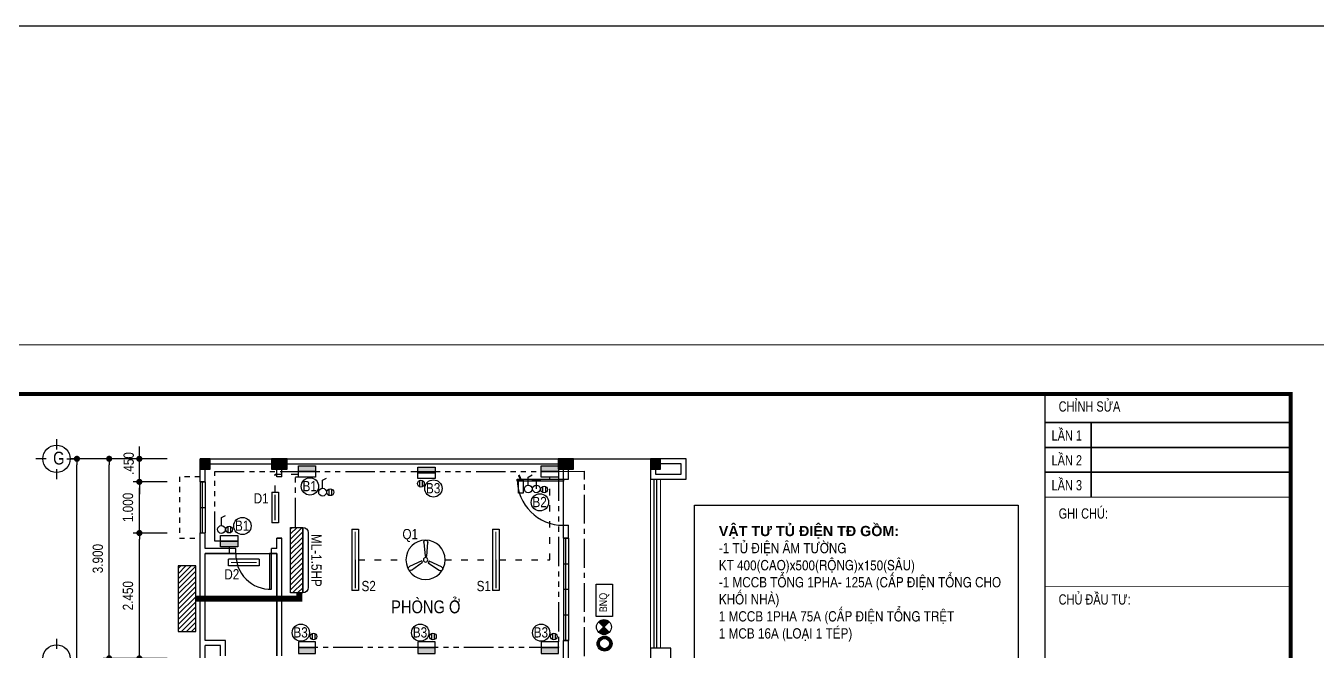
# Model space of a CAD drawing. Header units: millimetres. Extents: x 100 to 288, y -65 to 177.
# Drawn here: x 133.14 to 158.38, y -3.63 to 8.59 of the extents above; entities that cross this region are included whole.
import ezdxf

# ---------------------------------------------------------------- set-up
doc = ezdxf.new("R2010")
doc.units = ezdxf.units.MM
doc.header["$LTSCALE"] = 0.3
doc.header["$MEASUREMENT"] = 0
doc.header["$PDMODE"] = 2
for name, pattern in [('ACAD_ISO03W100', [30, 12, -18]), ('ACAD_ISO04W100', [30, 24, -3, 0, -3]), ('ACAD_ISO06W100', [36, 24, -3, 0, -3, 0, -3, 0, -3]), ('CENTER2', [1.125, 0.75, -0.125, 0.125, -0.125])]:
    doc.linetypes.add(name, pattern=pattern)
doc.layers.get('0').update_dxf_attribs({"linetype": 'CONTINUOUS', "lineweight": 13})
doc.layers.get('DEFPOINTS').update_dxf_attribs({"linetype": 'CONTINUOUS', "lineweight": 13})
for name, color, linetype in [('CB-TD-34', 34, 'CONTINUOUS'), ('CHU', 3, 'CONTINUOUS'), ('COT', 1, 'CONTINUOUS'), ('DEN-24', 24, 'CONTINUOUS'), ('DIM', 4, 'CONTINUOUS'), ('HATCH', 8, 'CONTINUOUS'), ('KHUNG5', 5, 'CONTINUOUS'), ('KT', 8, 'CONTINUOUS'), ('LAYER 1', 1, 'CONTINUOUS'), ('LAYER 7', 7, 'CONTINUOUS'), ('LAYER1', 1, 'CONTINUOUS'), ('LAYER3', 34, 'CONTINUOUS'), ('LAYER4', 114, 'CONTINUOUS'), ('LAYER5', 5, 'CONTINUOUS'), ('LAYER7', 7, 'CONTINUOUS'), ('QUAT', 36, 'CONTINUOUS'), ('TU DIEN', 3, 'CONTINUOUS'), ('TUONG', 7, 'CONTINUOUS')]:
    doc.layers.add(name, color=color, linetype=linetype)
for name, color, linetype, lineweight in [('DAY CAI', 2, 'ACAD_ISO04W100', 30), ('DAY DEN', 4, 'ACAD_ISO03W100', 25), ('DAY NHANH-90', 90, 'ACAD_ISO06W100', 30)]:
    doc.layers.add(name, color=color, linetype=linetype, lineweight=lineweight)
doc.styles.add('chu dan', font='VHELVCN.TTF', dxfattribs={"height": 350})
doc.styles.add('HELVE', font='')
doc.styles.add('HELVE-KT', font='VHELVCN.TTF')
doc.styles.add('VNI - HELVE', font='VBOOKMN.TTF', dxfattribs={"width": 0.8})
doc.styles.get('HELVE').set_extended_font_data('VNhelvetica')
doc.dimstyles.new('1-100', dxfattribs={"dimtxt": 0.2, "dimasz": 0.12, "dimexe": 0.12, "dimexo": 0.2, "dimgap": 0.12, "dimtad": 1, "dimdec": 3, "dimzin": 4, "dimdsep": 46, "dimtxsty": 'HELVE-KT', "dimblk1": 'DOT', "dimblk2": 'DOT', "dimsah": 1, "dimcen": -0.18, "dimadec": 3, "dimazin": 0, "dimtfac": 1, "dimtdec": 3, "dimtmove": 2, "dimatfit": 3, "dimldrblk": 'DOT', "dimfxl": 0, "dimtolj": 1, "dimtzin": 4, "dimarcsym": 0})

# ---------------------------------------------------------------- blocks, each defined once
blk = doc.blocks.new('_DOT')
at = {"color": 0, "linetype": 'ByBlock'}
blk.add_line((-0.5, 0), (-1, 0), dxfattribs=at)
at = {"color": 0, "linetype": 'ByBlock', "const_width": 0.5}
blk.add_lwpolyline([(-0.25, 0, 1), (0.25, 0, 1)], format="xyb", close=True, dxfattribs=at)
blk = doc.blocks.new('*D942')
at = {"layer": 'DEFPOINTS', "color": 0, "lineweight": -2, "ltscale": 5}
for p in [(134.773, 0.131), (135.735, 0.131), (135.735, -3.769)]:
    blk.add_point(p, dxfattribs=at)
at = {"layer": 'LAYER 1', "color": 0, "lineweight": -2, "ltscale": 5}
for p, q in [((135.535, 0.131), (134.653, 0.131)), ((134.773, -3.649), (134.773, 0.011)), ((135.535, -3.769), (134.653, -3.769))]:
    blk.add_line(p, q, dxfattribs=at)
at = {"layer": 'LAYER 1', "color": 0, "lineweight": -2, "ltscale": 5, "xscale": 0.12, "yscale": 0.12, "zscale": 0.12}
for p, rotation in [((134.773, 0.131), 90), ((134.773, -3.769), 270)]:
    blk.add_blockref('_DOT', p, dxfattribs=dict(at, rotation=rotation))
at = {"layer": 'LAYER 1', "color": 0, "ltscale": 5, "insert": (134.551, -1.819), "char_height": 0.2, "attachment_point": 5, "rotation": 90, "style": 'HELVE-KT'}
blk.add_mtext('\\A1;3.900', dxfattribs=at)
blk = doc.blocks.new('*D943')
at = {"layer": 'DEFPOINTS', "color": 0, "lineweight": -2, "ltscale": 5}
for p in [(134.143, 0.131), (135.113, 0.131), (135.113, -22.369)]:
    blk.add_point(p, dxfattribs=at)
at = {"layer": 'LAYER 1', "color": 0, "lineweight": -2, "ltscale": 5}
for p, q in [((134.913, 0.131), (134.023, 0.131)), ((134.143, -22.249), (134.143, 0.011)), ((134.913, -22.369), (134.023, -22.369))]:
    blk.add_line(p, q, dxfattribs=at)
at = {"layer": 'LAYER 1', "color": 0, "lineweight": -2, "ltscale": 5, "xscale": 0.12, "yscale": 0.12, "zscale": 0.12}
for p, rotation in [((134.143, 0.131), 90), ((134.143, -22.369), 270)]:
    blk.add_blockref('_DOT', p, dxfattribs=dict(at, rotation=rotation))
at = {"layer": 'LAYER 1', "color": 0, "ltscale": 5, "insert": (133.921, -10.708), "char_height": 0.2, "attachment_point": 5, "rotation": 90, "style": 'HELVE-KT'}
blk.add_mtext('\\A1;22.500', dxfattribs=at)
blk = doc.blocks.new('*D973')
at = {"layer": 'DEFPOINTS', "color": 0, "lineweight": -2, "ltscale": 5}
for p in [(135.363, -1.319), (136.109, -1.319), (136.109, -3.769)]:
    blk.add_point(p, dxfattribs=at)
at = {"layer": 'LAYER 1', "color": 0, "lineweight": -2, "ltscale": 5}
for p, q in [((135.909, -1.319), (135.243, -1.319)), ((135.363, -3.649), (135.363, -1.439)), ((135.909, -3.769), (135.243, -3.769))]:
    blk.add_line(p, q, dxfattribs=at)
at = {"layer": 'LAYER 1', "color": 0, "lineweight": -2, "ltscale": 5, "xscale": 0.12, "yscale": 0.12, "zscale": 0.12}
for p, rotation in [((135.363, -1.319), 90), ((135.363, -3.769), 270)]:
    blk.add_blockref('_DOT', p, dxfattribs=dict(at, rotation=rotation))
at = {"layer": 'LAYER 1', "color": 0, "ltscale": 5, "insert": (135.141, -2.544), "char_height": 0.2, "attachment_point": 5, "rotation": 90, "style": 'HELVE-KT'}
blk.add_mtext('\\A1;2.450', dxfattribs=at)
blk = doc.blocks.new('*D974')
at = {"layer": 'DEFPOINTS', "color": 0, "lineweight": -2, "ltscale": 5}
for p in [(135.363, -0.319), (136.109, -0.319), (136.109, -1.319)]:
    blk.add_point(p, dxfattribs=at)
at = {"layer": 'LAYER 1', "color": 0, "lineweight": -2, "ltscale": 5}
for p, q in [((135.909, -0.319), (135.243, -0.319)), ((135.363, -1.199), (135.363, -0.439)), ((135.909, -1.319), (135.243, -1.319))]:
    blk.add_line(p, q, dxfattribs=at)
at = {"layer": 'LAYER 1', "color": 0, "lineweight": -2, "ltscale": 5, "xscale": 0.12, "yscale": 0.12, "zscale": 0.12}
for p, rotation in [((135.363, -0.319), 90), ((135.363, -1.319), 270)]:
    blk.add_blockref('_DOT', p, dxfattribs=dict(at, rotation=rotation))
at = {"layer": 'LAYER 1', "color": 0, "ltscale": 5, "insert": (135.141, -0.819), "char_height": 0.2, "attachment_point": 5, "rotation": 90, "style": 'HELVE-KT'}
blk.add_mtext('\\A1;1.000', dxfattribs=at)
blk = doc.blocks.new('*D975')
at = {"layer": 'DEFPOINTS', "color": 0, "lineweight": -2, "ltscale": 5}
for p in [(135.363, 0.131), (136.109, 0.131), (136.109, -0.319)]:
    blk.add_point(p, dxfattribs=at)
at = {"layer": 'LAYER 1', "color": 0, "lineweight": -2, "ltscale": 5}
for p, q in [((135.363, 0.251), (135.363, 0.371)), ((135.909, 0.131), (135.243, 0.131)), ((135.363, -0.319), (135.363, 0.131)), ((135.909, -0.319), (135.243, -0.319)), ((135.363, -0.439), (135.363, -0.559))]:
    blk.add_line(p, q, dxfattribs=at)
at = {"layer": 'LAYER 1', "color": 0, "lineweight": -2, "ltscale": 5, "xscale": 0.12, "yscale": 0.12, "zscale": 0.12}
for p, rotation in [((135.363, 0.131), 270), ((135.363, -0.319), 90)]:
    blk.add_blockref('_DOT', p, dxfattribs=dict(at, rotation=rotation))
at = {"layer": 'LAYER 1', "color": 0, "ltscale": 5, "insert": (135.155, 0.038), "char_height": 0.2, "attachment_point": 5, "rotation": 90, "style": 'HELVE-KT'}
blk.add_mtext('\\A1;.450', dxfattribs=at)
blk = doc.blocks.new('1.2')
at = {"layer": 'DEN-24'}
for points in [[(176.542, 92.721), (176.542, 92.851), (175.342, 92.851), (175.342, 92.721)], [(176.542, 92.721), (175.342, 92.721)], [(175.942, 92.786), (175.39, 92.786)]]:
    blk.add_lwpolyline(points, dxfattribs=at)
at = {"layer": 'DEN-24', "linetype": 'Continuous', "ltscale": 0.08, "const_width": 0.02}
for points in [[(175.942, 92.786), (175.39, 92.786)], [(175.942, 92.786), (176.494, 92.786)]]:
    blk.add_lwpolyline(points, dxfattribs=at)
blk = doc.blocks.new('GF')
at = {"layer": 'QUAT', "ltscale": 0.3}
for p, q in [((573.723, 175.574), (573.707, 175.796)), ((573.773, 175.797), (573.751, 175.574)), ((573.482, 175.397), (573.686, 175.489)), ((573.699, 175.465), (573.515, 175.339)), ((573.686, 175.489), (573.699, 175.465)), ((573.751, 175.574), (573.723, 175.574)), ((573.792, 175.475), (573.806, 175.499)), ((573.974, 175.345), (573.792, 175.475)), ((573.806, 175.499), (574.007, 175.402))]:
    blk.add_line(p, q, dxfattribs=at)
for radius in [0.319, 0.0356]:
    blk.add_circle((573.743, 175.513), radius, dxfattribs=at)
at = {"layer": 'QUAT', "linetype": 'Continuous'}
for centre, start, end in [((573.74, 175.799), 356.0633, 184.2802), ((573.496, 175.367), 116.0633, 304.2802), ((573.992, 175.372), 236.0633, 64.2802)]:
    blk.add_arc(centre, 0.0331, start, end, dxfattribs=at)
blk = doc.blocks.new('BDIEN')
at = {"layer": 'CB-TD-34', "ltscale": 0.3}
blk.add_hatch(color=256, dxfattribs=at).paths.add_polyline_path([(368, 150), (368, 261), (30, 261), (30, 150)])
at = {"layer": 'CB-TD-34'}
for points in [[(368, 39), (368, 261), (30, 261), (30, 39)], [(368, 150), (368, 150), (30, 150), (30, 150)]]:
    blk.add_lwpolyline(points, close=True, dxfattribs=at)
blk = doc.blocks.new('ocam')
at = {"layer": 'CB-TD-34', "ltscale": 0.3}
for p, q in [((2626.682, 1316.332), (2626.682, 1316.232)), ((2626.727, 1316.332), (2626.727, 1316.232))]:
    blk.add_line(p, q, dxfattribs=at)
at = {"layer": 'CB-TD-34', "ltscale": 0.3, "extrusion": (0, 0, -1)}
blk.add_ellipse((2626.705, 1316.282), major_axis=(0.0387, 0.0387), ratio=1, start_param=3.926991, end_param=10.210176, dxfattribs=at)
blk = doc.blocks.new('congtac')
at = {"layer": 'CB-TD-34', "ltscale": 0.3}
blk.add_lwpolyline([(2626.568, 1316.342), (2626.568, 1316.474), (2626.633, 1316.508)], dxfattribs=at)
at = {"layer": 'CB-TD-34', "ltscale": 0.3, "extrusion": (0, 0, -1)}
blk.add_ellipse((2626.568, 1316.279), major_axis=(-0.0445, 0.0445), ratio=1, start_param=5.497787, end_param=11.780972, dxfattribs=at)
blk = doc.blocks.new('dimerquat')
at = {"layer": 'QUAT', "linetype": 'Continuous'}
for points in [[(2626.193, 1316.431), (2626.342, 1316.431)], [(2626.268, 1316.279), (2626.268, 1316.431)]]:
    blk.add_lwpolyline(points, dxfattribs=at)
blk.add_circle((2626.268, 1316.279), 0.0629, dxfattribs=at)
blk = doc.blocks.new('ds')
at = {"layer": 'DEN-24'}
for points in [[(-121917.555, 340881.741), (-121917.555, 340881.871), (-121918.155, 340881.871), (-121918.155, 340881.741)], [(-121917.555, 340881.741), (-121918.155, 340881.741)]]:
    blk.add_lwpolyline(points, dxfattribs=at)
at = {"layer": 'DEN-24', "linetype": 'Continuous', "ltscale": 0.08, "const_width": 0.02}
for points in [[(-121917.855, 340881.806), (-121918.108, 340881.806)], [(-121917.855, 340881.806), (-121917.603, 340881.806)]]:
    blk.add_lwpolyline(points, dxfattribs=at)
blk = doc.blocks.new('1222')
at = {"layer": 'COT', "ltscale": 200}
h = blk.add_hatch(color=256, dxfattribs=at)
h.paths.add_polyline_path([(303.386, 228.53, 1), (303.695, 228.53, 1)])
h.paths.add_polyline_path([(303.647, 228.53, 1), (303.435, 228.53, 1)], flags=17)
h = blk.add_hatch(color=256, dxfattribs=at)
h.paths.add_polyline_path([(303.884, 228.544), (303.993, 228.432, 0.202908), (304.04, 228.543, 0.204161), (303.992, 228.655)])
h.paths.add_polyline_path([(303.884, 228.544), (303.777, 228.654, 0.201837), (303.731, 228.543, 0.200249), (303.776, 228.433)])
for p, q in [((303.992, 228.655), (303.776, 228.433)), ((303.777, 228.654), (303.993, 228.432))]:
    blk.add_line(p, q, dxfattribs=at)
blk.add_lwpolyline([(304.101, 228.704), (304.777, 228.704), (304.777, 228.369), (304.101, 228.369)], close=True, dxfattribs=at)
for centre, radius in [((303.541, 228.53), 0.155), ((303.541, 228.53), 0.106), ((303.885, 228.543), 0.155)]:
    blk.add_circle(centre, radius, dxfattribs=at)
at = {"layer": 'COT', "ltscale": 200, "insert": (304.193, 228.639), "char_height": 0.1625, "width": 0.75343, "attachment_point": 1, "style": 'chu dan'}
blk.add_mtext('BNQ', dxfattribs=at)

msp = doc.modelspace()

# ---------------------------------------------------------------- hatches: boundary and pattern name
at = {"layer": 'LAYER3'}
h = msp.add_hatch(dxfattribs=at)
h.set_pattern_fill('ANSI31', color=256, scale=0.5616, angle=630, style=0)
h.set_pattern_definition([(225, (341.37331, -1437.357485), (-0.049638896, 0.049638896), [])])
h.paths.add_polyline_path([(138.55509, -1.20828), (138.31629, -1.20828), (138.31629, -2.48971), (138.55509, -2.48971)])
h = msp.add_hatch(dxfattribs=at)
h.set_pattern_fill('ANSI31', color=256, scale=0.5616, angle=270, style=0)
h.set_pattern_definition([(225, (339.99543, -1438.10978), (-0.049638896, 0.049638896), [])])
h.paths.add_polyline_path([(136.46499, -1.96057), (136.12116, -1.96057), (136.12116, -3.242), (136.46499, -3.242)])
at = {"layer": 'LAYER7', "lineweight": -2, "ltscale": 0.08}
h = msp.add_hatch(color=256, dxfattribs=at)
h.paths.add_polyline_path([(136.64806, 0.03135), (136.54806, 0.13135), (136.54806, -0.06865)])
h.paths.add_polyline_path([(136.64806, 0.03135), (136.54806, -0.06865), (136.74806, -0.06865)])
h.paths.add_polyline_path([(136.74806, 0.13135), (136.64806, 0.03135), (136.74806, -0.06865)])
h.paths.add_polyline_path([(136.74806, 0.13135), (136.54806, 0.13135), (136.64806, 0.03135)])
h = msp.add_hatch(color=256, dxfattribs=at)
h.paths.add_polyline_path([(137.94806, 0.13135), (137.94806, -0.06865), (138.09806, 0.03135)])
h.paths.add_polyline_path([(138.09806, 0.03135), (138.24806, 0.13135), (137.94806, 0.13135)])
h.paths.add_polyline_path([(137.94806, -0.06865), (138.24806, -0.06865), (138.09806, 0.03135)])
h.paths.add_polyline_path([(138.09806, 0.03135), (138.24806, -0.06865), (138.24806, 0.13135)])
h = msp.add_hatch(color=256, dxfattribs=at)
h.paths.add_polyline_path([(143.54806, 0.13135), (143.54806, -0.06865), (143.69806, 0.03135)])
h.paths.add_polyline_path([(143.69806, 0.03135), (143.84806, 0.13135), (143.54806, 0.13135)])
h.paths.add_polyline_path([(143.54806, -0.06865), (143.84806, -0.06865), (143.69806, 0.03135)])
h.paths.add_polyline_path([(143.69806, 0.03135), (143.84806, -0.06865), (143.84806, 0.13135)])
h = msp.add_hatch(color=256, dxfattribs=at)
h.paths.add_polyline_path([(145.44806, 0.03135), (145.34806, 0.13135), (145.34806, -0.06865)])
h.paths.add_polyline_path([(145.44806, 0.03135), (145.34806, -0.06865), (145.54806, -0.06865)])
h.paths.add_polyline_path([(145.54806, 0.13135), (145.44806, 0.03135), (145.54806, -0.06865)])
h.paths.add_polyline_path([(145.54806, 0.13135), (145.34806, 0.13135), (145.44806, 0.03135)])
h = msp.add_hatch(color=256, dxfattribs=at)
h.paths.add_polyline_path([(145.44806, 0.03135), (145.34806, 0.13135), (145.34806, -0.06865)])
h.paths.add_polyline_path([(145.44806, 0.03135), (145.34806, -0.06865), (145.54806, -0.06865)])
h.paths.add_polyline_path([(145.54806, 0.13135), (145.44806, 0.03135), (145.54806, -0.06865)])
h.paths.add_polyline_path([(145.54806, 0.13135), (145.34806, 0.13135), (145.44806, 0.03135)])

# ---------------------------------------------------------------- linework, layer by layer
at = {"ltscale": 5}
for p, q in [((145.34806, -3.56865), (145.34806, -0.26865)), ((145.54806, -3.56865), (145.54806, -0.26865))]:
    msp.add_line(p, q, dxfattribs=at)
at = {"layer": 'CB-TD-34', "linetype": 'Continuous', "const_width": 0.04067}
msp.add_lwpolyline([(142.81483, -0.27176), (142.77628, -0.18463)], dxfattribs=at)
at = {"layer": 'CB-TD-34', "linetype": 'Continuous'}
msp.add_lwpolyline([(142.86149, -0.53721), (142.76816, -0.53721), (142.76816, -0.27176), (142.86149, -0.27176)], close=True, dxfattribs=at)
msp.add_lwpolyline([(142.86149, -0.53721), (142.76816, -0.53721), (142.76816, -0.27176), (142.86149, -0.27176)], close=True, dxfattribs=at)
at = {"layer": 'CHU'}
for points in [[(133.74285, 0.51468), (133.74285, 0.31468)], [(133.54285, 0.13135), (133.34285, 0.13135)], [(133.94285, 0.13135), (134.14285, 0.13135)], [(133.74285, -0.06865), (133.74285, -0.26865)], [(133.74285, -3.38532), (133.74285, -3.58532)]]:
    msp.add_lwpolyline(points, dxfattribs=at)
for centre in [(133.74285, 0.13135), (133.74285, -3.76865)]:
    msp.add_circle(centre, 0.26667, dxfattribs=at)
at = {"layer": 'DAY DEN', "ltscale": 0.035}
for points in [[(138.01333, -0.51865), (138.01333, -0.17068), (138.46954, -0.17068)], [(142.39546, -1.84365), (143.38663, -1.84365), (143.38663, -0.22829)], [(137.11711, -1.58718), (137.11711, -1.83101)], [(139.64546, -1.84365), (140.57235, -1.84365)], [(141.33878, -1.84365), (142.26567, -1.84365)]]:
    msp.add_lwpolyline(points, dxfattribs=at)
at = {"layer": 'DAY NHANH-90', "ltscale": 0.08}
for points in [[(136.94796, -1.47628), (136.83689, -1.47628), (136.83689, -0.11739), (143.55579, -0.11739), (143.55579, -3.55598), (138.80784, -3.55899)], [(138.41383, -1.20828), (138.41383, -0.21989), (138.46954, -0.21989)]]:
    msp.add_lwpolyline(points, dxfattribs=at)
at = {"layer": 'DAY NHANH-90', "linetype": 'CENTER2', "lineweight": -2, "ltscale": 2.5}
for points in [[(143.07964, -19.24764), (144.06279, -19.24764), (144.06279, -0.10983)], [(143.49829, -0.11739), (144.06279, -0.10983)]]:
    msp.add_lwpolyline(points, dxfattribs=at)
at = {"layer": 'DEFPOINTS', "linetype": 'Continuous', "ltscale": 0.08}
msp.add_lwpolyline([(116.85754, -27.34106), (158.85754, -27.34106), (158.85754, 2.35894), (116.85754, 2.35894)], close=True, dxfattribs=at)
at = {"layer": 'HATCH', "linetype": 'ACAD_ISO03W100', "ltscale": 0.01}
msp.add_lwpolyline([(136.54806, -0.21865), (136.54806, -0.21865), (136.14806, -0.21865), (136.14806, -1.41865), (136.54806, -1.41865)], dxfattribs=at)
at = {"layer": 'KHUNG5', "linetype": 'Continuous', "ltscale": 0.08, "const_width": 0.11232}
msp.add_lwpolyline([(138.48912, -2.48437), (138.48912, -2.60129), (136.46499, -2.60129)], dxfattribs=at)
at = {"layer": 'LAYER 7', "lineweight": 35}
for points in [[(153.05793, 0.8409), (157.85754, 0.8409)], [(153.96173, -0.61729), (153.96173, 0.8409)], [(153.05793, 0.35484), (157.85754, 0.35484)], [(153.05793, -0.13122), (157.85754, -0.13122)]]:
    msp.add_lwpolyline(points, dxfattribs=at)
at = {"layer": 'LAYER3', "lineweight": -2, "ltscale": 0.08}
for points in [[(108.01391, 8.59192), (212.25043, 8.59192), (212.25043, -64.85135), (108.01391, -64.85135)], [(146.21057, -0.77533), (152.53623, -0.77533), (152.53623, -19.51285), (146.21057, -19.51285)]]:
    msp.add_lwpolyline(points, close=True, dxfattribs=at)
at = {"layer": 'LAYER3'}
for points in [[(138.31629, -2.48971), (138.31629, -1.20828), (138.55509, -1.20828), (138.55509, -2.48971)], [(136.12116, -1.96057), (136.12116, -3.242), (136.46499, -3.242), (136.46499, -1.96057)]]:
    msp.add_lwpolyline(points, close=True, dxfattribs=at)
msp.add_lwpolyline([(138.55509, -2.48971), (138.55509, -1.20828, -0.41421356), (138.66012, -1.31331), (138.66012, -2.38467, -0.41421356)], format="xyb", close=True, dxfattribs=at)
at = {"layer": 'LAYER4', "ltscale": 5}
for p, q in [((145.42306, -3.56865), (145.42306, -0.26865)), ((145.47306, -3.56865), (145.47306, -0.26865))]:
    msp.add_line(p, q, dxfattribs=at)
at = {"layer": 'LAYER5', "color": 163, "linetype": 'Continuous'}
for p, q in [((136.54806, -0.31865), (136.54806, -1.31865)), ((136.59806, -1.31865), (136.59806, -0.31865)), ((136.64806, -0.31865), (136.64806, -1.31865)), ((143.64806, -1.16865), (143.64806, -0.26865)), ((136.54806, -0.81865), (136.64806, -0.81865)), ((143.64806, -1.41865), (143.64806, -3.41865)), ((143.69806, -3.41865), (143.69806, -1.41865)), ((143.74806, -1.41865), (143.74806, -3.41865)), ((137.24806, -1.71865), (137.94806, -1.71865)), ((143.64806, -1.91865), (143.74806, -1.91865)), ((143.64806, -2.41865), (143.74806, -2.41865)), ((143.64806, -2.91865), (143.74806, -2.91865))]:
    msp.add_line(p, q, dxfattribs=at)
for points in [[(143.64806, -0.26865), (143.64806, -0.30865), (142.74806, -0.30865), (142.74806, -0.26865)], [(137.94806, -1.71865), (137.90806, -1.71865), (137.90806, -2.41865), (137.94806, -2.41865)]]:
    msp.add_lwpolyline(points, close=True, dxfattribs=at)
for centre, radius, start, end in [((143.64806, -0.26467), 0.90392, 180.252591, 270), ((137.92806, -1.73865), 0.68029, 178.315316, 271.684684)]:
    msp.add_arc(centre, radius, start, end, dxfattribs=at)
at = {"layer": 'LAYER7', "lineweight": -2, "ltscale": 0.08}
for p, q in [((136.54806, -0.06865), (136.74806, 0.13135)), ((136.54806, 0.13135), (136.74806, -0.06865)), ((137.94806, -0.06865), (138.24806, 0.13135)), ((137.94806, 0.13135), (138.24806, -0.06865)), ((143.54806, -0.06865), (143.84806, 0.13135)), ((143.54806, 0.13135), (143.84806, -0.06865)), ((143.64806, 0.13135), (145.54806, 0.13135)), ((145.34806, -0.06865), (145.54806, 0.13135)), ((145.34806, 0.13135), (145.54806, -0.06865)), ((145.34806, -0.06865), (145.54806, 0.13135)), ((145.34806, 0.13135), (145.54806, -0.06865))]:
    msp.add_line(p, q, dxfattribs=at)
at = {"layer": 'LAYER7', "linetype": 'Continuous', "const_width": 0.08}
msp.add_lwpolyline([(157.85754, 1.3964), (118.65754, 1.3964), (118.65754, -26.37851), (157.85754, -26.37851)], close=True, dxfattribs=at)
at = {"layer": 'LAYER7', "const_width": 0.02777}
msp.add_lwpolyline([(157.85754, 1.3964), (153.05793, 1.3964), (153.05793, -26.37851), (157.85754, -26.37851)], close=True, dxfattribs=at)
at = {"layer": 'LAYER7', "lineweight": -2, "ltscale": 0.08}
for points in [[(136.74806, -0.06865), (136.74806, 0.13135), (136.54806, 0.13135), (136.54806, -0.06865)], [(138.24806, -0.06865), (138.24806, 0.13135), (137.94806, 0.13135), (137.94806, -0.06865)], [(143.84806, -0.06865), (143.84806, 0.13135), (143.54806, 0.13135), (143.54806, -0.06865)], [(145.54806, -0.06865), (145.54806, 0.13135), (145.34806, 0.13135), (145.34806, -0.06865)], [(145.54806, -0.06865), (145.54806, 0.13135), (145.34806, 0.13135), (145.34806, -0.06865)], [(146.04806, -0.26865), (146.04806, 0.13135), (145.34806, 0.13135), (145.34806, -0.26865)], [(145.94806, -0.16865), (145.94806, 0.03135), (145.44806, 0.03135), (145.44806, -0.16865)], [(138.04806, -3.71865), (138.04806, -1.71865), (138.04806, -1.71865), (138.04806, -3.71865)], [(145.74806, -3.96865), (145.74806, -3.56865), (145.34806, -3.56865), (145.34806, -3.96865)]]:
    msp.add_lwpolyline(points, close=True, dxfattribs=at)
for points in [[(136.54806, -0.31865), (136.54806, 0.13135)], [(136.54806, 0.13135), (143.84806, 0.13135)], [(136.64806, -0.31865), (136.64806, 0.03135)], [(136.64806, 0.03135), (143.64806, 0.03135)], [(138.04806, -0.21865), (138.04806, 0.03135)], [(138.14806, -0.21865), (138.14806, 0.03135)], [(143.64806, -0.26865), (143.64806, 0.03135)], [(143.74806, -0.26865), (143.74806, 0.03135)], [(143.64806, -0.26865), (143.74806, -0.26865)], [(143.64806, -1.41865), (143.64806, -1.16865)], [(143.64806, -1.16865), (143.74806, -1.16865)], [(143.74806, -1.41865), (143.74806, -1.16865)], [(136.54806, -3.76865), (136.54806, -1.31865)], [(136.64806, -1.61865), (136.64806, -1.31865)], [(138.04806, -1.61865), (138.04806, -1.41865)], [(138.14806, -1.61865), (138.14806, -1.41865)], [(137.24806, -1.61865), (136.64806, -1.61865)], [(137.24806, -1.61865), (136.64806, -1.61865)], [(137.24806, -1.71865), (136.64806, -1.71865)], [(136.64806, -1.71865), (137.24806, -1.71865)], [(136.64806, -3.41865), (136.64806, -1.71865)], [(137.24806, -1.71865), (137.24806, -1.61865)], [(138.04806, -1.61865), (137.94806, -1.61865)], [(138.04806, -1.61865), (137.94806, -1.61865)], [(137.94806, -1.71865), (137.94806, -1.61865)], [(138.04806, -1.71865), (137.94806, -1.71865)], [(137.94806, -1.71865), (138.04806, -1.71865)], [(138.14806, -3.71865), (138.14806, -1.61865)], [(137.04806, -3.71865), (137.04806, -3.41865), (136.64806, -3.41865)], [(136.94806, -3.71865), (136.94806, -3.51865), (136.64806, -3.51865)], [(136.64806, -3.76865), (136.64806, -3.51865)], [(143.64806, -3.76865), (143.64806, -3.41865)], [(143.74806, -3.76865), (143.74806, -3.41865)]]:
    msp.add_lwpolyline(points, dxfattribs=at)
at = {"layer": 'LAYER7', "const_width": 0.01736}
for points in [[(153.05793, -0.61729), (157.85754, -0.61729)], [(153.05793, -2.36122), (157.85754, -2.36122)]]:
    msp.add_lwpolyline(points, dxfattribs=at)
at = {"layer": 'TU DIEN', "linetype": 'Continuous', "ltscale": 0.08}
for centre in [(138.69626, -0.40866), (141.109, -0.44879), (143.18926, -0.71978), (137.37679, -1.18196), (138.51846, -3.26666), (140.85155, -3.26666), (143.21408, -3.26666)]:
    msp.add_circle(centre, 0.16882, dxfattribs=at)
at = {"layer": 'TUONG', "linetype": 'ByBlock', "ltscale": 5, "const_width": 0.03}
for points in [[(138.14806, -0.21865), (138.04806, -0.21865)], [(136.64806, -0.31865), (136.54806, -0.31865)], [(136.64806, -1.31865), (136.54806, -1.31865)], [(138.14806, -1.41865), (138.04806, -1.41865)], [(143.74806, -1.41865), (143.64806, -1.41865)], [(143.74806, -3.41865), (143.64806, -3.41865)]]:
    msp.add_lwpolyline(points, dxfattribs=at)

# ---------------------------------------------------------------- block references
at = {"layer": 'CB-TD-34', "xscale": -0.001001361990347505, "yscale": 0.001001361990347505, "zscale": 0.00100136178607373}
for p in [(138.83769, -0.26743), (141.17079, -0.29561), (143.58564, -0.26743)]:
    msp.add_blockref('BDIEN', p, dxfattribs=at)
at = {"layer": 'CB-TD-34', "yscale": 0.001001361990347505, "zscale": 0.00100136178607373, "rotation": 180}
for p, xscale in [((136.91811, -1.32624), -0.001001361990347505), ((138.83769, -3.40895), 0.001001361990347505), ((141.17079, -3.40895), 0.001001361990347505), ((143.58564, -3.40895), 0.001001361990347505)]:
    msp.add_blockref('BDIEN', p, dxfattribs=dict(at, xscale=xscale))
at = {"layer": 'DAY CAI', "xscale": 1.19999999999709, "yscale": 1.200000000011642, "zscale": 1.2}
for name, p in [('congtac', (-3012.93952, -1580.05592)), ('congtac', (-3008.91992, -1579.9935)), ('ocam', (-3012.95208, -1580.06195)), ('ocam', (-3012.95208, -1580.06195)), ('ocam', (-3011.18173, -1579.89295)), ('ocam', (-3011.18173, -1579.89295)), ('dimerquat', (-3008.40006, -1579.99251)), ('ocam', (-3008.77542, -1580.00811)), ('ocam', (-3008.77542, -1580.00811)), ('congtac', (-3014.91483, -1580.78463)), ('ocam', (-3014.92739, -1580.79066)), ('ocam', (-3014.92739, -1580.79066)), ('ocam', (-3013.27919, -1582.87916)), ('ocam', (-3013.27919, -1582.87916)), ('ocam', (-3010.9461, -1582.87916)), ('ocam', (-3010.9461, -1582.87916)), ('ocam', (-3008.58357, -1582.87916)), ('ocam', (-3008.58357, -1582.87916))]:
    msp.add_blockref(name, p, dxfattribs=at)
at = {"layer": 'DIM', "xscale": -1.199999999982538, "yscale": 1.200000000011642, "zscale": 1.2}
msp.add_blockref('GF', (829.44687, -212.45877), dxfattribs=at)
at = {"layer": 'HATCH', "lineweight": 35, "xscale": -1, "rotation": 270}
for p in [(46.79478, -177.78571), (49.54478, -177.78571)]:
    msp.add_blockref('1.2', p, dxfattribs=at)
at = {"layer": 'HATCH', "linetype": 'Continuous', "xscale": 0.9407999999961021, "yscale": 0.9408000000286734, "zscale": 0.9408000000000001, "rotation": 90}
msp.add_blockref('1222', (359.45447, -289.05191), dxfattribs=at)
at = {"layer": 'KT', "xscale": -1}
for p, rotation in [((-340743.79262, 121917.03649), 270), ((122055.26071, 340879.91004), 180)]:
    msp.add_blockref('ds', p, dxfattribs=dict(at, rotation=rotation))

# ---------------------------------------------------------------- texts
at = {"layer": 'DAY DEN', "lineweight": 9, "insert": (146.68573, -1.18004), "char_height": 0.2, "width": 5.9445278, "attachment_point": 1, "style": 'HELVE-KT'}
msp.add_mtext('{\\fVNI-Helve|b1|i0|c0|p2;VAÄT TÖ TUÛ ÑIEÄN TÑ GOÀM:\\P}-1 TUÛ ÑIEÄN AÂM TÖÔØNG \\PKT 400(CAO)x500(ROÄNG)x150(SAÂU)                        \\P-1 MCCB TOÅNG 1PHA- {\\C1;125A} (CAÁP ÑIEÄN TOÅNG CHO KHOÁI NHAØ)\\P1 MCCB 1PHA 75A (CAÁP ÑIEÄN TOÅNG TREÄT\\P1 MCB 16A (LOAÏI 1 TEÙP)', dxfattribs=at)
at = {"layer": 'LAYER 1', "linetype": 'Continuous', "char_height": 0.2, "width": 3.8855277, "attachment_point": 2, "style": 'HELVE-KT'}
for s, insert in [('D1', (137.74364, -0.54131)), ('Q1', (140.65597, -1.24037)), ('D2', (137.16902, -2.02565)), ('S2', (139.84367, -2.25526)), ('S1', (142.09264, -2.25526))]:
    msp.add_mtext(s, dxfattribs=dict(at, insert=insert))
at = {"layer": 'LAYER 1', "linetype": 'Continuous', "insert": (138.92296, -1.85353), "char_height": 0.2, "width": 3.8855277, "attachment_point": 2, "rotation": 270, "style": 'HELVE-KT'}
msp.add_mtext('ML-1.5HP', dxfattribs=at)
at = {"layer": 'LAYER 7', "lineweight": 35, "char_height": 0.2, "width": 5.3196514, "attachment_point": 1, "style": 'VNI - HELVE'}
for s, insert in [('CHÆNH SÖÛA', (153.32574, 1.25408)), ('LAÀN 1', (153.18808, 0.6877)), ('LAÀN 2', (153.18808, 0.20164)), ('LAÀN 3', (153.18808, -0.28442)), ('GHI CHUÙ:', (153.32574, -0.83762)), ('CHUÛ ÑAÀU TÖ:', (153.32574, -2.51693))]:
    msp.add_mtext(s, dxfattribs=dict(at, insert=insert))
at = {"layer": 'LAYER1', "linetype": 'Continuous', "ltscale": 0.05, "char_height": 0.25, "attachment_point": 1, "style": 'HELVE-KT'}
for s, insert, width in [('G', (133.67767, 0.26989), 13.0973333), ('PHOØNG ÔÛ ', (140.28336, -2.63653), 17.4622)]:
    msp.add_mtext(s, dxfattribs=dict(at, insert=insert, width=width))
at = {"layer": 'TU DIEN', "linetype": 'Continuous', "ltscale": 0.08, "char_height": 0.2, "attachment_point": 3, "style": 'HELVE'}
for s, insert in [('{\\fVNI-Helve-Condense|b0|i0|c0|p2;B1}', (138.83095, -0.30294)), ('{\\fVNI-Helve-Condense|b0|i0|c0|p2;B3}', (141.24368, -0.34307)), ('{\\fVNI-Helve-Condense|b0|i0|c0|p2;B2}', (143.32395, -0.61406)), ('{\\fVNI-Helve-Condense|b0|i0|c0|p2;B1}', (137.51147, -1.07623)), ('{\\fVNI-Helve-Condense|b0|i0|c0|p2;B3}', (138.65315, -3.16093)), ('{\\fVNI-Helve-Condense|b0|i0|c0|p2;B3}', (140.98624, -3.16093)), ('{\\fVNI-Helve-Condense|b0|i0|c0|p2;B3}', (143.34876, -3.16093))]:
    msp.add_mtext(s, dxfattribs=dict(at, insert=insert))

# ---------------------------------------------------------------- dimensions: what is measured, and where the dimension line sits
at = {"layer": 'LAYER 1', "ltscale": 5}
for base, p1, p2, picture, middle in [((135.36334, 0.13135), (136.10879, -0.31865), (136.10879, 0.13135), '*D975', (135.15494, 0.03788)), ((134.14285, 0.13135), (135.1128, -22.36865), (135.1128, 0.13135), '*D943', (133.92072, -10.70764))]:
    dim = msp.add_linear_dim(base=base, p1=p1, p2=p2, angle=90, dimstyle='1-100', dxfattribs=at)
    dim.commit()
    dim.dimension.update_dxf_attribs({"geometry": picture, "text_midpoint": middle, "dimtype": 160})
for base, p1, p2, picture, middle in [((134.77303, 0.13135), (135.73485, -3.76865), (135.73485, 0.13135), '*D942', (134.5509, -1.81865)), ((135.36334, -0.31865), (136.10879, -1.31865), (136.10879, -0.31865), '*D974', (135.14121, -0.81865)), ((135.36334, -1.31865), (136.10879, -3.76865), (136.10879, -1.31865), '*D973', (135.14121, -2.54365))]:
    dim = msp.add_linear_dim(base=base, p1=p1, p2=p2, angle=90, dimstyle='1-100', dxfattribs=at)
    dim.commit()
    dim.dimension.update_dxf_attribs({"geometry": picture, "text_midpoint": middle})

doc.saveas('drawing.dxf')
